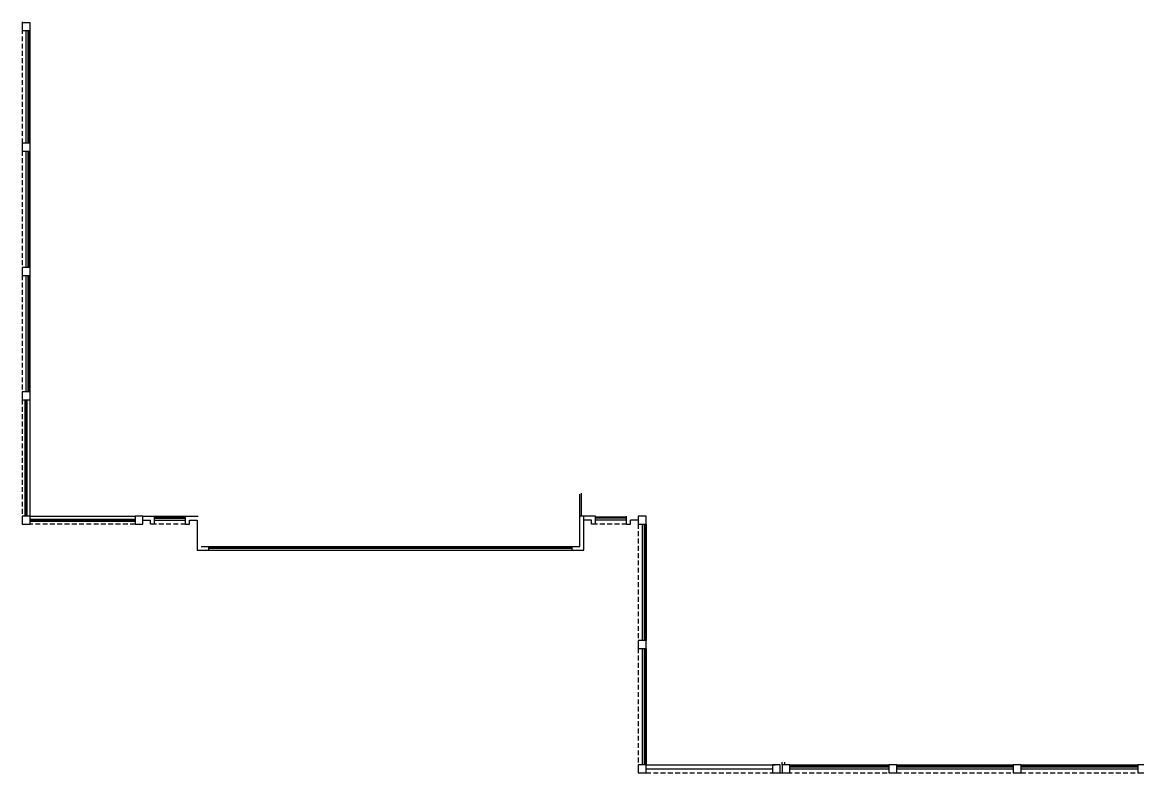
# Model space of a CAD drawing. Header units: metres. Extents: x 51 to 18146, y -212 to 18074.
# Drawn here: x 98.7 to 156.1, y 488.6 to 527.2 of the extents above; entities that cross this region are included whole.
import ezdxf

# ---------------------------------------------------------------- set-up
doc = ezdxf.new("R2010")
doc.units = ezdxf.units.M
doc.linetypes.add('HIDDEN', pattern=[0.375, 0.25, -0.125])
doc.layers.get('0').update_dxf_attribs({"color": 250})
for name, color, linetype in [('AY', 1, 'Continuous'), ('COL', 2, 'Continuous'), ('PA', 7, 'Continuous'), ('TA', 3, 'Continuous'), ('VE', 5, 'Continuous')]:
    doc.layers.add(name, color=color, linetype=linetype)
doc.layers.get('0').freeze()

# ---------------------------------------------------------------- blocks, each defined once
blk = doc.blocks.new('-COL40-')
at = {"color": 0}
blk.add_lwpolyline([(-0.2, 0.2), (-0.2, -0.2), (0.2, -0.2), (0.2, 0.2)], close=True, dxfattribs=at)

msp = doc.modelspace()

# ---------------------------------------------------------------- linework, layer by layer
at = {"layer": 'AY', "color": 0, "linetype": 'HIDDEN'}
for p, q in [((98.744, 527.266), (98.744, 521.016)), ((98.744, 520.616), (98.744, 514.616)), ((98.744, 514.216), (98.744, 508.216)), ((98.744, 507.816), (98.744, 501.816)), ((104.544, 501.416), (99.144, 501.416)), ((107.144, 501.416), (105.544, 501.416)), ((129.844, 501.416), (128.244, 501.416)), ((130.444, 501.416), (130.444, 495.416)), ((130.444, 495.016), (130.444, 489.016)), ((130.844, 488.616), (137.344, 488.616)), ((137.744, 488.616), (143.344, 488.616)), ((143.744, 488.616), (149.744, 488.616)), ((150.144, 488.616), (156.144, 488.616))]:
    msp.add_line(p, q, dxfattribs=at)
at = {"layer": 'PA', "color": 0}
for p, q in [((127.444, 501.816), (127.444, 502.954)), ((127.513, 501.816), (127.513, 503.004)), ((104.944, 501.816), (105.544, 501.816)), ((105.544, 501.416), (105.544, 501.816)), ((107.144, 501.816), (107.794, 501.816)), ((107.144, 501.416), (107.144, 501.816)), ((127.444, 500.266), (127.444, 501.816)), ((128.244, 501.816), (127.444, 501.816)), ((127.644, 500.066), (127.644, 501.816)), ((128.244, 501.416), (128.244, 501.816)), ((129.844, 501.416), (129.844, 501.816)), ((104.944, 501.616), (105.344, 501.616)), ((105.344, 501.416), (105.344, 501.616)), ((105.544, 501.416), (105.344, 501.416)), ((107.144, 501.416), (107.344, 501.416)), ((107.344, 501.416), (107.344, 501.616)), ((107.344, 501.616), (107.744, 501.616)), ((107.744, 501.616), (107.744, 500.066)), ((128.044, 501.616), (127.644, 501.616)), ((128.044, 501.416), (128.044, 501.616)), ((128.244, 501.416), (128.044, 501.416)), ((129.844, 501.416), (130.044, 501.416)), ((130.044, 501.416), (130.044, 501.616)), ((130.444, 501.616), (130.044, 501.616)), ((107.744, 500.066), (108.344, 500.066)), ((107.944, 500.266), (108.344, 500.266)), ((108.344, 500.066), (108.344, 500.266)), ((127.044, 500.066), (127.044, 500.266)), ((127.044, 500.266), (127.444, 500.266)), ((127.044, 500.066), (127.644, 500.066)), ((137.844, 489.016), (137.844, 489.166)), ((137.994, 489.016), (137.994, 489.166)), ((130.844, 489.016), (137.494, 489.016)), ((130.844, 488.816), (137.344, 488.816))]:
    msp.add_line(p, q, dxfattribs=at)
at = {"layer": 'TA', "color": 0}
for p, q in [((98.994, 501.816), (98.994, 507.816)), ((99.144, 501.816), (99.144, 507.816)), ((99.144, 501.816), (104.544, 501.816)), ((99.144, 501.666), (104.544, 501.666))]:
    msp.add_line(p, q, dxfattribs=at)
at = {"layer": 'VE', "color": 0}
for p, q in [((98.944, 521.016), (98.944, 526.816)), ((99.044, 521.016), (99.044, 526.816)), ((99.094, 521.016), (99.094, 526.816)), ((99.144, 521.016), (99.144, 526.816)), ((98.944, 514.616), (98.944, 520.616)), ((99.044, 514.616), (99.044, 520.616)), ((99.094, 514.616), (99.094, 520.616)), ((99.144, 514.616), (99.144, 520.616)), ((98.944, 508.216), (98.944, 514.216)), ((99.044, 508.216), (99.044, 514.216)), ((99.094, 508.216), (99.094, 514.216)), ((99.144, 508.216), (99.144, 514.216)), ((98.894, 501.816), (98.894, 507.816)), ((98.944, 501.816), (98.944, 507.816)), ((105.544, 501.816), (107.144, 501.816)), ((105.544, 501.766), (107.144, 501.766)), ((105.544, 501.716), (107.144, 501.716)), ((129.844, 501.766), (128.244, 501.766)), ((129.844, 501.716), (128.244, 501.716)), ((99.144, 501.616), (104.544, 501.616)), ((99.144, 501.566), (104.544, 501.566)), ((105.544, 501.616), (107.144, 501.616)), ((129.844, 501.616), (128.244, 501.616)), ((130.644, 501.416), (130.644, 495.416)), ((130.744, 501.416), (130.744, 495.416)), ((130.794, 501.416), (130.794, 495.416)), ((130.844, 501.416), (130.844, 495.416)), ((108.344, 500.266), (127.044, 500.266)), ((108.344, 500.216), (127.044, 500.216)), ((108.344, 500.166), (127.044, 500.166)), ((108.344, 500.066), (127.044, 500.066)), ((130.644, 495.016), (130.644, 489.016)), ((130.744, 495.016), (130.744, 489.016)), ((130.794, 495.016), (130.794, 489.016)), ((130.844, 495.016), (130.844, 489.016)), ((138.244, 489.016), (143.344, 489.016)), ((138.244, 488.966), (143.344, 488.966)), ((138.244, 488.916), (143.344, 488.916)), ((138.244, 488.816), (143.344, 488.816)), ((143.744, 489.016), (149.744, 489.016)), ((143.744, 488.966), (149.744, 488.966)), ((143.744, 488.916), (149.744, 488.916)), ((143.744, 488.816), (149.744, 488.816)), ((150.144, 489.016), (156.144, 489.016)), ((150.144, 488.966), (156.144, 488.966)), ((150.144, 488.916), (156.144, 488.916)), ((150.144, 488.816), (156.144, 488.816))]:
    msp.add_line(p, q, dxfattribs=at)

# ---------------------------------------------------------------- block references
at = {"layer": 'COL', "color": 0}
for p in [(98.944, 527.016), (98.944, 520.816), (98.944, 514.416), (98.944, 508.016), (98.944, 508.016), (98.944, 501.616), (104.744, 501.616), (130.644, 501.616), (130.644, 495.216), (130.644, 488.816), (137.544, 488.816), (138.044, 488.816), (143.544, 488.816), (149.944, 488.816), (156.344, 488.816)]:
    msp.add_blockref('-COL40-', p, dxfattribs=at)

doc.saveas('drawing.dxf')
